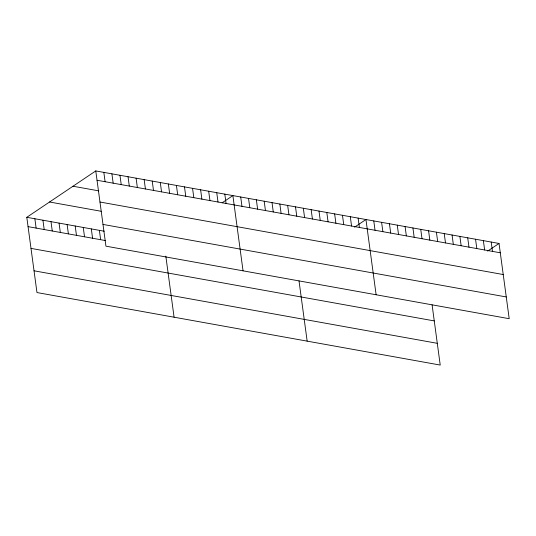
<?xml version="1.0" encoding="UTF-8"?>
<svg xmlns="http://www.w3.org/2000/svg" width="536" height="536" viewBox="0 0 536 536"><rect width="100%" height="100%" fill="white"/><g stroke="black" fill="none" stroke-linecap="round" stroke-linejoin="round"><path stroke-width="0.8" d="M432.083 304.803L440.23 365.07L36.971 292.549L26.8 217.301L95.77 170.93L499.029 243.451L509.2 318.699L105.94 246.171L95.77 170.93M222.132 202.816L232.879 195.586L243.049 270.834M354.571 227.17L365.954 219.519L376.125 294.767M487.646 251.103L499.029 243.451M97.029 180.264L500.289 252.791M73.01 186.233L98.818 190.876M99.971 202.018L503.23 274.539M49.56 201.998L101.177 211.285M102.999 224.423L506.259 296.951M26.8 217.301L104.225 231.224M28.06 226.641L105.485 240.564M31.001 248.389L434.261 320.91M34.036 270.801L437.289 343.321M491.197 242.044L492.463 251.384M483.372 240.637L484.631 249.977M475.546 239.23L476.805 248.563M467.714 237.823L468.98 247.156M459.888 236.416L461.148 245.749M452.056 235.003L453.322 244.342M444.23 233.595L445.496 242.935M436.405 232.189L437.664 241.528M428.572 230.781L429.839 240.121M420.747 229.375L422.006 238.714M412.921 227.968L414.181 237.301M405.089 226.56L406.355 235.894M397.263 225.154L398.523 234.487M389.438 223.74L390.697 233.08M381.605 222.333L382.872 231.673M373.78 220.926L375.039 230.266M358.122 218.112L359.388 227.452M350.296 216.705L351.556 226.038M342.471 215.298L343.73 224.631M334.638 213.891L335.905 223.224M326.813 212.484L328.072 221.817M318.987 211.07L320.247 220.41M311.155 209.663L312.421 219.003M303.329 208.256L304.589 217.596M295.497 206.849L296.763 216.189M299.008 280.871L307.155 341.137M287.671 205.442L288.938 214.782M279.846 204.035L281.105 213.368M272.013 202.628L273.28 211.961M264.188 201.221L265.447 210.554M256.362 199.807L257.622 209.147M248.53 198.4L249.796 207.74M240.704 196.993L241.964 206.333M224.812 194.139L226.071 203.472M216.745 192.685L218.011 202.025M208.678 191.238L209.945 200.571M200.618 189.784L201.878 199.124M192.551 188.337L193.811 197.67M184.485 186.883L185.751 196.223M176.418 185.436L177.684 194.769M168.358 183.982L169.617 193.322M160.291 182.535L161.55 191.868M165.825 256.128L174.079 317.205M152.224 181.081L153.49 190.421M144.157 179.634L145.424 188.967M136.097 178.18L137.357 187.52M128.03 176.733L129.29 186.066M119.964 175.279L121.23 184.619M111.897 173.832L113.163 183.165M103.837 172.378L105.096 181.717M99.388 230.359L100.647 239.693M91.321 228.905L92.581 238.245M83.254 227.458L84.521 236.791M75.194 226.004L76.454 235.344M67.127 224.557L68.387 233.89M59.061 223.103L60.32 232.443M50.994 221.656L52.26 230.989M42.934 220.202L44.193 229.542M34.867 218.755L36.126 228.088"/></g></svg>
